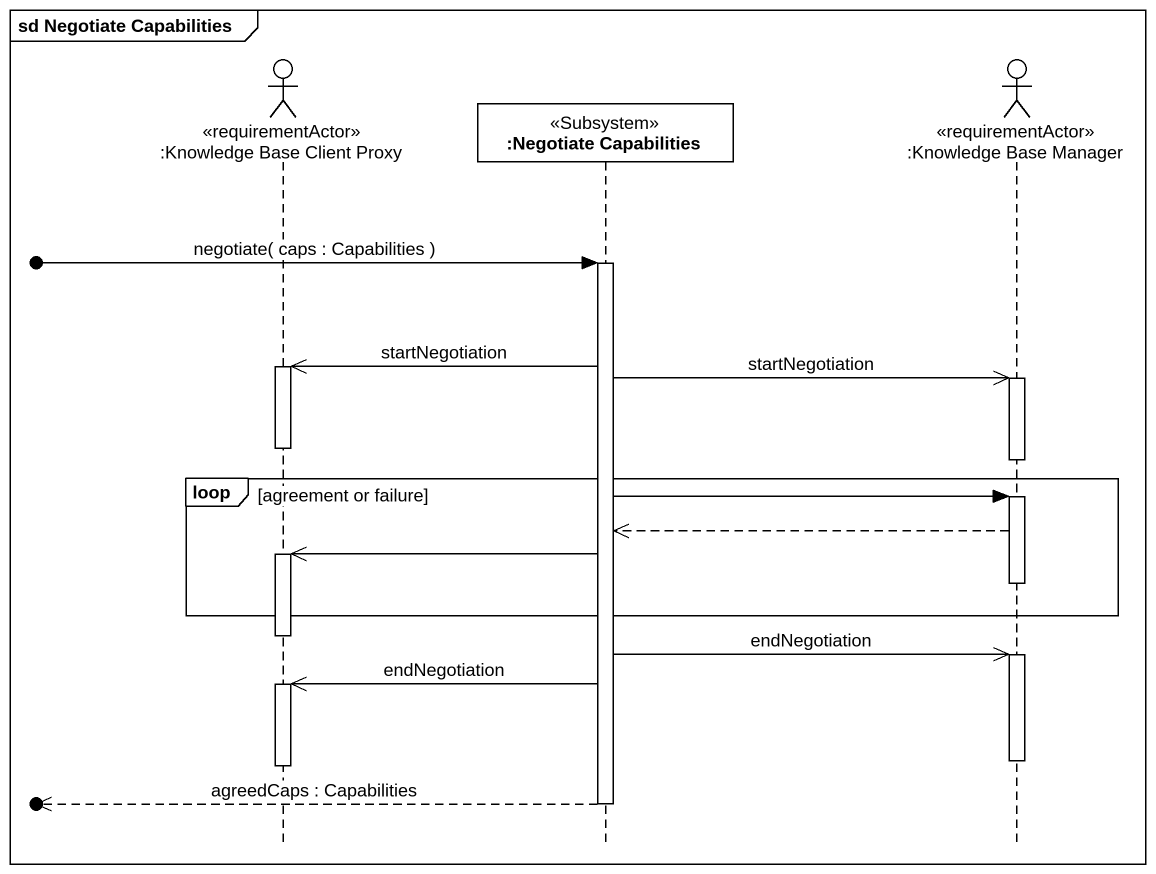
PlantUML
@startuml
mainframe sd Negotiate Capabilities
hide footbox
actor ":Knowledge Base Client Proxy" as Knowledge_Base_Client_Proxy <<requirementActor>>
participant ":Negotiate Capabilities" as Negotiate_Capabilities <<Subsystem>>
actor ":Knowledge Base Manager" as Knowledge_Base_Manager <<requirementActor>>

[o-> Negotiate_Capabilities : negotiate( caps : Capabilities )
activate Negotiate_Capabilities
Negotiate_Capabilities ->> Knowledge_Base_Client_Proxy : startNegotiation
activate Knowledge_Base_Client_Proxy
Negotiate_Capabilities ->> Knowledge_Base_Manager : startNegotiation
activate Knowledge_Base_Manager
deactivate Knowledge_Base_Client_Proxy
deactivate Knowledge_Base_Manager
loop agreement or failure
  Negotiate_Capabilities -> Knowledge_Base_Manager
  activate Knowledge_Base_Manager
  Knowledge_Base_Manager -->> Negotiate_Capabilities
  Negotiate_Capabilities ->> Knowledge_Base_Client_Proxy
  activate Knowledge_Base_Client_Proxy
  deactivate Knowledge_Base_Manager
end
deactivate Knowledge_Base_Client_Proxy
Negotiate_Capabilities ->> Knowledge_Base_Manager : endNegotiation
activate Knowledge_Base_Manager
Negotiate_Capabilities ->> Knowledge_Base_Client_Proxy : endNegotiation
activate Knowledge_Base_Client_Proxy
deactivate Knowledge_Base_Manager
deactivate Knowledge_Base_Client_Proxy
[o<<-- Negotiate_Capabilities : agreedCaps : Capabilities
deactivate Negotiate_Capabilities
@enduml
